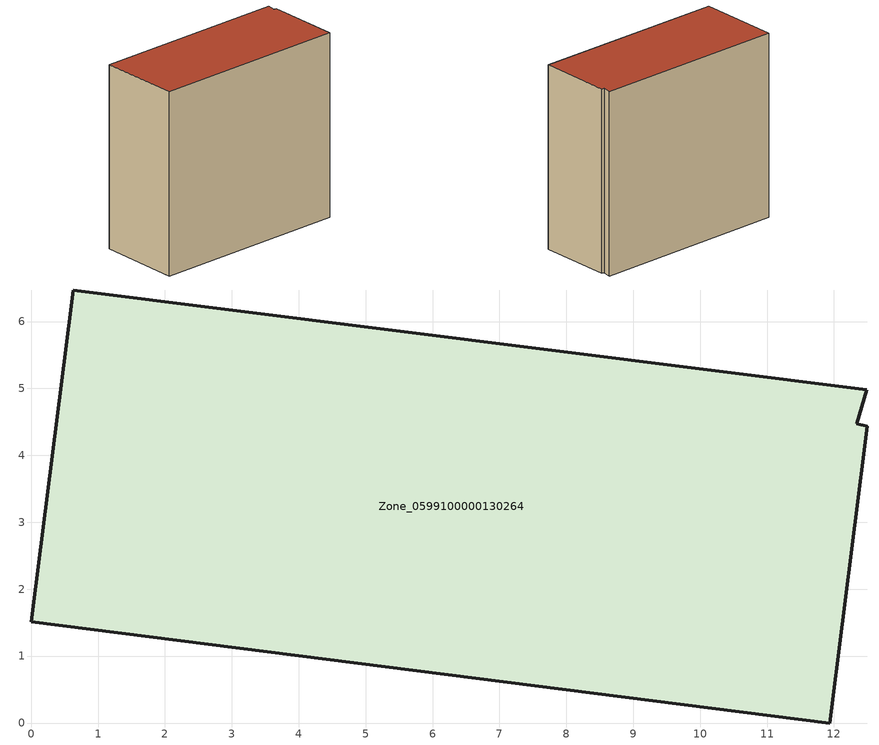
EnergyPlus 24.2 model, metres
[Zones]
Zone_0599100000130264
 floor ground (C_G): 11.94,0 0,1.51 0.63,6.47 12.49,4.98 12.34,4.47 12.5,4.43 z0
 wall outside (C_F): 0,1.51 11.94,0 12.5,4.43 12.34,4.47 12.49,4.98 0.63,6.47 0,1.51 z0:11.24
 roof outside (C_R): 12.49,4.98 0.63,6.47 0,1.51 11.94,0 12.5,4.43 12.34,4.47 z11.24
[BUILDING]
Pand.0599100000130264: North Axis=0; Terrain=City; Loads Convergence Tolerance Value=0.04; Temperature Convergence Tolerance Value=0.4; Solar Distribution=FullExterior; Maximum Number of Warmup Days=25; Minimum Number of Warmup Days=1
[Site:Location]
Rotterdam.The.Hague.AP_ZH_NLD Design_Conditions: Latitude=51.96; Longitude=4.45; Time Zone=1; Elevation=-4.5
[SITE:GROUNDTEMPERATURE:BUILDINGSURFACE]
18, 18, 18, 18, 18, 18, 18, 18, 18, 18, 18, 18
[MATERIAL] Thermal Absorptance=0.9; Solar Absorptance=0.7; Visible Absorptance=0.7
Name | Roughness | Thickness | Conductivity | Density | Specific Heat
G.TI.1946 | MediumSmooth | 0.15 | 1 | 540 | 1210
F.TI.1946 | Rough | 0.3 | 0.857143 | 1920 | 840
R.TI.1946 | MediumRough | 0.2 | 0.1 | 1500 | 1000
[CONSTRUCTION]
C_G: G.TI.1946
C_F: F.TI.1946
C_R: R.TI.1946
[ZONE]
Zone_0599100000130264: Type=1; Multiplier=1; Ceiling Height=Autocalculate; Volume=Autocalculate; Floor Area=autocalculate; Part of Total Floor Area=Yes
[ZONEINFILTRATION:DESIGNFLOWRATE]
Infil_Zone_0599100000130264: Zone or ZoneList or Space or SpaceList=Zone_0599100000130264; Schedule=AlwaysOn; Design Flow Rate Calculation Method=Flow/Area; Flow Rate per Floor Area=0.003; Constant Term Coefficient=1; Temperature Term Coefficient=0; Velocity Term Coefficient=0; Velocity Squared Term Coefficient=0
[HVACTEMPLATE:ZONE:IDEALLOADSAIRSYSTEM]
Zone_0599100000130264: Maximum Heating Supply Air Temperature=50; Minimum Cooling Supply Air Temperature=13; Maximum Heating Supply Air Humidity Ratio=0.0156; Minimum Cooling Supply Air Humidity Ratio=0.0077; Heating Limit=NoLimit; Cooling Limit=NoLimit; Dehumidification Control Type=ConstantSensibleHeatRatio; Cooling Sensible Heat Ratio=0.7; Dehumidification Setpoint=60; Humidification Control Type=None; Humidification Setpoint=30; Outdoor Air Method=None; Outdoor Air Flow Rate per Person=0.00944; Outdoor Air Flow Rate per Zone Floor Area=0; Outdoor Air Flow Rate per Zone=0; Demand Controlled Ventilation Type=None; Outdoor Air Economizer Type=NoEconomizer; Heat Recovery Type=None; Sensible Heat Recovery Effectiveness=0.7; Latent Heat Recovery Effectiveness=0.65
[ZONECONTROL:THERMOSTAT]
ThermostatControl_Zone_0599100000130264: Zone or ZoneList=Zone_0599100000130264; Control Type Schedule=DualSetpointControlType; Control 1=Thermostat_Zone_0599100000130264; Temperature Difference Between Cutout And Setpoint=0
[THERMOSTATSETPOINT:DUALSETPOINT]
Thermostat_Zone_0599100000130264: Heating Setpoint Temperature Schedule=HeatingSetpoint_Zone_0599100000130264; Cooling Setpoint Temperature Schedule=CoolingSetpoint_Zone_0599100000130264
[SCHEDULE:COMPACT]
HeatingSetpoint_Zone_0599100000130264: Through: 12/31, For: AllDays, Until: 24:00, 21
CoolingSetpoint_Zone_0599100000130264: Through: 12/31, For: AllDays, Until: 24:00, 24
DualSetpointControlType: Through: 12/31, For: AllDays, Until: 24:00, 4
AlwaysOn: Through: 12/31, For: AllDays, Until: 24:00, 1
